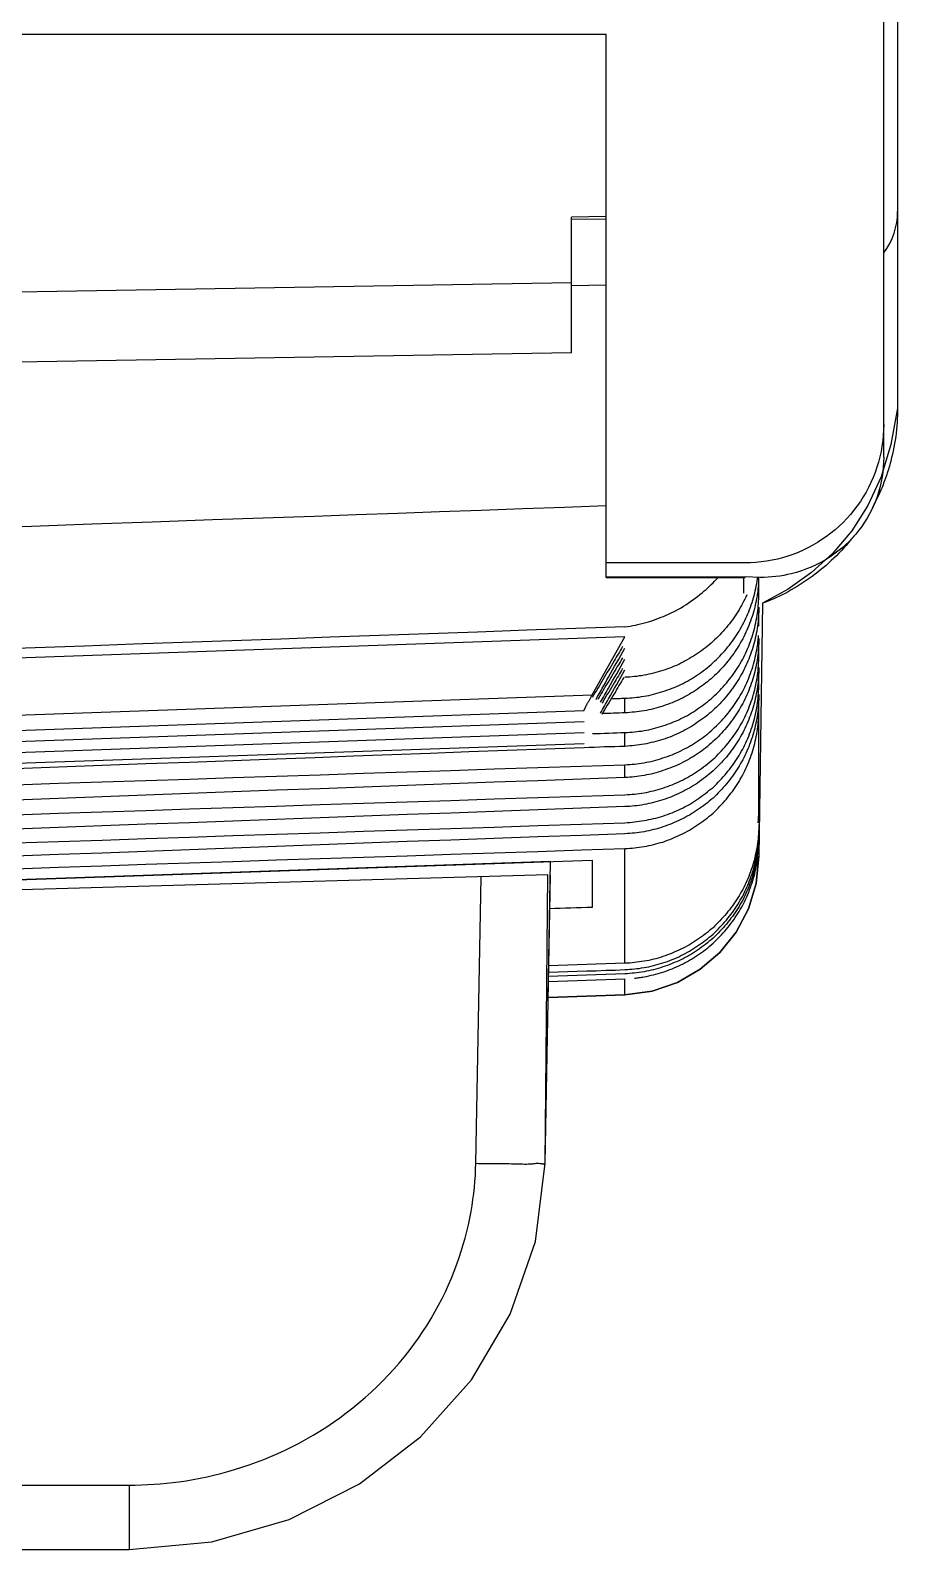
# Model space of a CAD drawing. Header units: metres. Extents: x 0 to 595, y 0 to 842.
# Drawn here: x 223.1 to 237.27, y 497.87 to 522.71 of the extents above; entities that cross this region are included whole.
import ezdxf

# ---------------------------------------------------------------- set-up
doc = ezdxf.new("R2010")
doc.units = ezdxf.units.M
doc.layers.add('SCHEMATICS', color=7, linetype='Continuous')

msp = doc.modelspace()

# ---------------------------------------------------------------- linework, layer by layer
at = {"layer": 'SCHEMATICS', "color": 7}
for p, q in [((237.046, 515.731), (237.046, 738.034)), ((237.273, 737.092), (237.273, 516.53)), ((237.273, 737.092), (237.273, 516.53)), ((232.512, 522.639), (213.689, 522.639)), ((232.512, 513.762), (232.512, 522.639)), ((232.512, 519.667), (231.944, 519.657)), ((231.944, 517.437), (231.944, 519.657)), ((232.512, 519.624), (231.944, 519.616)), ((231.944, 518.583), (217.544, 518.335)), ((231.944, 518.538), (232.512, 518.546)), ((231.944, 517.437), (217.544, 517.19)), ((234.779, 514), (232.512, 514)), ((232.512, 513.775), (234.779, 513.775)), ((232.512, 513.762), (234.779, 513.762)), ((234.754, 513.762), (234.754, 513.505)), ((235.026, 513.762), (234.779, 513.775)), ((235.005, 513.493), (235.005, 513.762)), ((235.066, 513.342), (235.005, 509.208)), ((235.005, 512.968), (235.005, 513.278)), ((232.815, 512.79), (213.54, 512.116)), ((232.282, 511.842), (232.815, 512.79)), ((235.005, 512.476), (235.005, 512.765)), ((235.005, 512.019), (235.005, 512.288)), ((214.054, 511.202), (232.282, 511.842)), ((232.817, 511.549), (232.817, 511.79)), ((235.005, 509.788), (235.005, 511.847)), ((214.184, 510.96), (232.148, 511.585)), ((232.148, 511.587), (232.148, 511.587)), ((214.184, 510.776), (232.148, 511.406)), ((214.184, 510.597), (232.148, 511.225)), ((214.184, 510.421), (232.148, 511.047)), ((232.817, 511.001), (232.817, 511.23)), ((232.817, 510.491), (232.817, 510.701)), ((232.817, 507.454), (232.817, 509.331)), ((235.005, 509.468), (235.005, 509.208)), ((213.543, 508.495), (232.283, 509.14)), ((231.599, 509.116), (213.931, 508.508)), ((231.56, 506.897), (231.599, 509.116)), ((232.283, 509.14), (232.283, 508.367)), ((231.556, 508.899), (213.973, 508.401)), ((230.379, 504.183), (230.465, 508.862)), ((231.511, 504.183), (231.556, 508.899)), ((231.511, 504.183), (231.6, 508.897)), ((232.817, 506.939), (232.817, 507.201)), ((232.817, 506.939), (231.56, 506.897)), ((231.56, 506.897), (232.817, 506.939)), ((220.812, 498.92), (224.712, 498.92)), ((224.712, 498.92), (224.712, 497.866)), ((220.812, 497.866), (224.712, 497.866)), ((220.812, 497.866), (224.712, 497.866))]:
    msp.add_line(p, q, dxfattribs=at)
for points in [[(237.046, 519.069), (237.098, 519.145), (237.144, 519.224), (237.183, 519.306), (237.215, 519.391), (237.24, 519.478), (237.258, 519.566), (237.269, 519.656), (237.273, 519.746)], [(237.273, 516.53), (237.165, 515.936), (237.002, 515.407), (236.787, 514.937), (236.524, 514.523), (236.216, 514.16), (235.868, 513.845), (235.484, 513.574), (235.066, 513.342)], [(237.273, 516.53), (237.272, 516.472), (237.271, 516.413), (237.268, 516.355), (237.265, 516.297), (237.26, 516.24), (237.255, 516.182), (237.249, 516.125), (237.242, 516.067)], [(237.046, 516.266), (237.044, 516.177), (237.039, 516.088), (237.03, 516), (237.017, 515.912), (237.002, 515.824), (236.982, 515.737), (236.96, 515.651), (236.934, 515.565)], [(237.242, 516.067), (237.233, 516.009), (237.223, 515.951), (237.213, 515.894), (237.202, 515.836), (237.189, 515.779), (237.176, 515.722), (237.162, 515.666), (237.147, 515.61)], [(236.934, 515.565), (236.905, 515.481), (236.872, 515.398), (236.837, 515.316), (236.799, 515.236), (236.757, 515.158), (236.712, 515.081), (236.664, 515.007), (236.612, 514.934)], [(237.046, 515.731), (237.044, 515.651), (237.039, 515.571), (237.031, 515.491), (237.019, 515.411), (237.004, 515.332), (236.987, 515.253), (236.966, 515.175), (236.943, 515.099)], [(237.147, 515.61), (237.139, 515.582), (237.13, 515.554), (237.122, 515.527), (237.113, 515.499), (237.104, 515.471), (237.095, 515.444), (237.085, 515.416), (237.075, 515.389)], [(237.075, 515.389), (237.065, 515.361), (237.055, 515.333), (237.045, 515.306), (237.035, 515.279), (237.025, 515.252), (237.014, 515.225), (237.002, 515.199), (236.99, 515.172)], [(236.943, 515.099), (236.916, 515.023), (236.886, 514.948), (236.852, 514.875), (236.816, 514.803), (236.776, 514.733), (236.734, 514.665), (236.688, 514.598), (236.64, 514.534)], [(236.99, 515.172), (236.975, 515.138), (236.96, 515.104), (236.944, 515.07), (236.928, 515.036), (236.912, 515.003), (236.895, 514.969), (236.878, 514.936), (236.86, 514.903)], [(232.512, 514.932), (231.83, 514.907), (231.149, 514.883), (230.468, 514.858), (229.787, 514.834), (229.106, 514.81), (228.426, 514.786), (227.745, 514.762), (227.065, 514.738)], [(236.612, 514.934), (236.558, 514.863), (236.502, 514.794), (236.442, 514.728), (236.381, 514.664), (236.316, 514.602), (236.25, 514.543), (236.181, 514.487), (236.109, 514.433)], [(227.065, 514.738), (226.078, 514.703), (225.091, 514.667), (224.104, 514.632), (223.117, 514.597), (222.129, 514.563), (221.142, 514.528), (220.155, 514.493), (219.168, 514.459)], [(236.64, 514.534), (236.589, 514.471), (236.536, 514.41), (236.479, 514.352), (236.421, 514.296), (236.36, 514.242), (236.297, 514.191), (236.233, 514.142), (236.166, 514.097)], [(236.109, 514.433), (236.037, 514.382), (235.963, 514.334), (235.886, 514.289), (235.808, 514.247), (235.728, 514.208), (235.646, 514.173), (235.563, 514.14), (235.479, 514.111)], [(236.507, 514.376), (236.47, 514.332), (236.432, 514.288), (236.394, 514.245), (236.354, 514.202), (236.314, 514.16), (236.273, 514.119), (236.231, 514.078), (236.189, 514.038)], [(236.561, 514.445), (236.555, 514.437), (236.548, 514.428), (236.542, 514.419), (236.535, 514.411), (236.528, 514.402), (236.521, 514.394), (236.514, 514.385), (236.507, 514.376)], [(235.479, 514.111), (235.394, 514.085), (235.308, 514.063), (235.221, 514.044), (235.133, 514.028), (235.044, 514.016), (234.956, 514.007), (234.867, 514.002), (234.779, 514)], [(236.166, 514.097), (236.092, 514.052), (236.017, 514.009), (235.94, 513.97), (235.862, 513.934), (235.782, 513.902), (235.701, 513.872), (235.619, 513.846), (235.536, 513.824)], [(236.189, 514.038), (236.146, 513.999), (236.103, 513.96), (236.059, 513.923), (236.015, 513.886), (235.969, 513.85), (235.923, 513.815), (235.876, 513.781), (235.828, 513.747)], [(234.114, 513.543), (234.143, 513.568), (234.172, 513.594), (234.2, 513.621), (234.228, 513.648), (234.256, 513.675), (234.283, 513.703), (234.31, 513.73), (234.336, 513.758)], [(234.984, 513.741), (234.984, 513.743), (234.984, 513.746), (234.984, 513.748), (234.985, 513.751), (234.985, 513.754), (234.985, 513.757), (234.986, 513.759), (234.986, 513.762)], [(235.536, 513.824), (235.474, 513.81), (235.411, 513.797), (235.347, 513.786), (235.284, 513.778), (235.219, 513.771), (235.155, 513.766), (235.091, 513.763), (235.026, 513.762)], [(233.811, 513.316), (233.851, 513.342), (233.89, 513.369), (233.929, 513.396), (233.967, 513.424), (234.004, 513.453), (234.041, 513.482), (234.078, 513.512), (234.114, 513.543)], [(234.916, 513.429), (234.927, 513.467), (234.937, 513.506), (234.946, 513.544), (234.955, 513.583), (234.963, 513.622), (234.971, 513.661), (234.978, 513.701), (234.984, 513.741)], [(234.984, 513.512), (234.978, 513.472), (234.971, 513.432), (234.963, 513.392), (234.955, 513.353), (234.946, 513.314), (234.937, 513.275), (234.927, 513.236), (234.916, 513.198)], [(235, 513.669), (234.999, 513.649), (234.997, 513.629), (234.995, 513.609), (234.994, 513.59), (234.991, 513.57), (234.989, 513.551), (234.987, 513.532), (234.984, 513.512)], [(235.828, 513.747), (235.78, 513.713), (235.732, 513.68), (235.683, 513.648), (235.634, 513.617), (235.584, 513.587), (235.534, 513.558), (235.484, 513.53), (235.433, 513.502)], [(233.49, 513.144), (233.531, 513.162), (233.572, 513.182), (233.612, 513.202), (233.653, 513.223), (233.693, 513.245), (233.733, 513.268), (233.772, 513.291), (233.811, 513.316)], [(234.808, 513.479), (234.792, 513.443), (234.775, 513.407), (234.757, 513.372), (234.739, 513.338), (234.721, 513.304), (234.702, 513.27), (234.682, 513.236), (234.662, 513.202)], [(234.808, 513.131), (234.824, 513.167), (234.839, 513.203), (234.854, 513.24), (234.868, 513.277), (234.881, 513.315), (234.894, 513.352), (234.905, 513.391), (234.916, 513.429)], [(234.984, 513.181), (234.989, 513.22), (234.993, 513.258), (234.996, 513.297), (234.999, 513.337), (235.002, 513.376), (235.004, 513.415), (235.005, 513.454), (235.005, 513.493)], [(235.005, 513.278), (235.005, 513.24), (235.004, 513.201), (235.002, 513.162), (234.999, 513.122), (234.996, 513.083), (234.993, 513.044), (234.989, 513.005), (234.984, 512.966)], [(235.433, 513.502), (235.388, 513.48), (235.342, 513.458), (235.296, 513.437), (235.251, 513.416), (235.205, 513.396), (235.159, 513.377), (235.112, 513.359), (235.066, 513.342)], [(232.817, 512.957), (232.86, 512.962), (232.902, 512.968), (232.945, 512.975), (232.987, 512.983), (233.03, 512.992), (233.072, 513.002), (233.114, 513.013), (233.156, 513.025)], [(233.156, 513.025), (233.199, 513.038), (233.241, 513.051), (233.283, 513.065), (233.325, 513.08), (233.367, 513.095), (233.408, 513.111), (233.449, 513.127), (233.49, 513.144)], [(234.662, 513.202), (234.641, 513.169), (234.619, 513.135), (234.596, 513.103), (234.573, 513.07), (234.55, 513.038), (234.525, 513.007), (234.501, 512.976), (234.476, 512.945)], [(234.662, 512.851), (234.682, 512.885), (234.702, 512.919), (234.721, 512.953), (234.74, 512.988), (234.758, 513.024), (234.776, 513.059), (234.792, 513.095), (234.808, 513.131)], [(234.916, 513.198), (234.905, 513.16), (234.894, 513.123), (234.881, 513.086), (234.868, 513.049), (234.854, 513.012), (234.839, 512.975), (234.824, 512.939), (234.808, 512.902)], [(234.916, 512.868), (234.927, 512.906), (234.937, 512.945), (234.946, 512.984), (234.955, 513.023), (234.963, 513.063), (234.971, 513.103), (234.978, 513.142), (234.984, 513.181)], [(232.817, 512.957), (232.014, 512.928), (231.211, 512.899), (230.407, 512.87), (229.604, 512.842), (228.801, 512.813), (227.997, 512.785), (227.194, 512.756), (226.39, 512.728)], [(234.476, 512.945), (234.45, 512.915), (234.423, 512.885), (234.396, 512.856), (234.368, 512.826), (234.34, 512.798), (234.312, 512.769), (234.283, 512.741), (234.254, 512.714)], [(234.476, 512.595), (234.501, 512.626), (234.525, 512.658), (234.55, 512.689), (234.573, 512.721), (234.596, 512.753), (234.619, 512.785), (234.641, 512.818), (234.662, 512.851)], [(234.808, 512.902), (234.793, 512.866), (234.776, 512.83), (234.759, 512.794), (234.741, 512.759), (234.722, 512.725), (234.702, 512.69), (234.682, 512.656), (234.662, 512.623)], [(234.808, 512.569), (234.824, 512.605), (234.839, 512.641), (234.854, 512.678), (234.868, 512.716), (234.881, 512.753), (234.894, 512.791), (234.905, 512.83), (234.916, 512.868)], [(234.984, 512.966), (234.978, 512.926), (234.971, 512.886), (234.963, 512.847), (234.955, 512.808), (234.946, 512.769), (234.937, 512.731), (234.927, 512.692), (234.916, 512.654)], [(234.984, 512.651), (234.987, 512.672), (234.989, 512.692), (234.991, 512.712), (234.994, 512.732), (234.995, 512.752), (234.997, 512.771), (234.999, 512.792), (235, 512.812)], [(235.005, 512.765), (235.005, 512.726), (235.004, 512.687), (235.002, 512.648), (234.999, 512.609), (234.996, 512.57), (234.993, 512.531), (234.989, 512.493), (234.984, 512.454)], [(226.39, 512.728), (225.587, 512.699), (224.785, 512.67), (223.982, 512.642), (223.179, 512.613), (222.375, 512.584), (221.572, 512.555), (220.768, 512.526), (219.964, 512.497)], [(232.549, 512.133), (232.582, 512.192), (232.615, 512.252), (232.648, 512.311), (232.682, 512.37), (232.715, 512.428), (232.748, 512.487), (232.782, 512.547), (232.815, 512.606)], [(232.777, 512.632), (232.76, 512.603), (232.743, 512.574), (232.726, 512.544), (232.709, 512.515), (232.692, 512.486), (232.674, 512.457), (232.657, 512.428), (232.64, 512.399)], [(234.004, 512.519), (233.971, 512.498), (233.938, 512.477), (233.905, 512.457), (233.87, 512.436), (233.836, 512.416), (233.801, 512.397), (233.766, 512.378), (233.73, 512.359)], [(234.254, 512.714), (234.224, 512.688), (234.194, 512.663), (234.164, 512.638), (234.133, 512.614), (234.101, 512.589), (234.069, 512.565), (234.037, 512.542), (234.004, 512.519)], [(234.254, 512.366), (234.283, 512.393), (234.312, 512.421), (234.34, 512.449), (234.368, 512.477), (234.396, 512.506), (234.423, 512.535), (234.45, 512.565), (234.476, 512.595)], [(234.662, 512.623), (234.641, 512.589), (234.619, 512.555), (234.596, 512.522), (234.573, 512.49), (234.55, 512.458), (234.525, 512.426), (234.501, 512.395), (234.476, 512.365)], [(234.662, 512.292), (234.682, 512.325), (234.702, 512.358), (234.722, 512.392), (234.741, 512.427), (234.759, 512.462), (234.776, 512.498), (234.793, 512.533), (234.808, 512.569)], [(234.916, 512.654), (234.905, 512.616), (234.894, 512.578), (234.881, 512.54), (234.868, 512.502), (234.854, 512.465), (234.839, 512.428), (234.824, 512.392), (234.808, 512.356)], [(234.916, 512.343), (234.927, 512.381), (234.937, 512.419), (234.946, 512.457), (234.955, 512.496), (234.963, 512.535), (234.971, 512.573), (234.978, 512.612), (234.984, 512.651)], [(232.64, 512.399), (232.618, 512.362), (232.595, 512.324), (232.573, 512.287), (232.551, 512.25), (232.528, 512.212), (232.506, 512.175), (232.484, 512.138), (232.462, 512.101)], [(232.549, 511.952), (232.582, 512.011), (232.615, 512.07), (232.648, 512.129), (232.682, 512.189), (232.715, 512.249), (232.748, 512.308), (232.782, 512.368), (232.815, 512.428)], [(232.777, 512.447), (232.76, 512.419), (232.744, 512.391), (232.726, 512.363), (232.709, 512.334), (232.692, 512.305), (232.675, 512.276), (232.657, 512.247), (232.64, 512.218)], [(232.779, 512.272), (232.762, 512.243), (232.744, 512.214), (232.727, 512.185), (232.71, 512.155), (232.692, 512.126), (232.675, 512.097), (232.657, 512.067), (232.64, 512.038)], [(233.73, 512.359), (233.695, 512.342), (233.659, 512.326), (233.623, 512.311), (233.587, 512.295), (233.55, 512.281), (233.513, 512.267), (233.475, 512.254), (233.437, 512.242)], [(234.004, 512.17), (234.037, 512.193), (234.069, 512.216), (234.101, 512.24), (234.133, 512.264), (234.164, 512.289), (234.194, 512.314), (234.224, 512.34), (234.254, 512.366)], [(234.476, 512.365), (234.45, 512.334), (234.423, 512.304), (234.396, 512.274), (234.368, 512.245), (234.34, 512.217), (234.312, 512.188), (234.283, 512.161), (234.254, 512.133)], [(234.476, 512.037), (234.501, 512.067), (234.525, 512.098), (234.55, 512.129), (234.573, 512.16), (234.596, 512.193), (234.619, 512.225), (234.641, 512.258), (234.662, 512.292)], [(234.808, 512.356), (234.793, 512.321), (234.776, 512.285), (234.759, 512.25), (234.741, 512.214), (234.722, 512.18), (234.702, 512.145), (234.682, 512.111), (234.662, 512.078)], [(234.808, 512.042), (234.824, 512.079), (234.839, 512.117), (234.854, 512.154), (234.868, 512.191), (234.881, 512.228), (234.894, 512.266), (234.905, 512.304), (234.916, 512.343)], [(234.984, 512.454), (234.978, 512.415), (234.971, 512.376), (234.963, 512.336), (234.955, 512.297), (234.946, 512.258), (234.937, 512.219), (234.927, 512.18), (234.916, 512.142)], [(234.984, 512.161), (234.989, 512.2), (234.993, 512.239), (234.996, 512.279), (234.999, 512.318), (235.002, 512.358), (235.004, 512.397), (235.005, 512.437), (235.005, 512.476)], [(235.005, 512.288), (235.005, 512.249), (235.004, 512.209), (235.002, 512.17), (234.999, 512.131), (234.996, 512.092), (234.993, 512.053), (234.989, 512.014), (234.984, 511.976)], [(232.462, 512.101), (232.44, 512.063), (232.417, 512.026), (232.395, 511.988), (232.372, 511.951), (232.35, 511.913), (232.327, 511.876), (232.305, 511.839), (232.283, 511.802)], [(232.344, 511.769), (232.369, 511.814), (232.395, 511.859), (232.42, 511.905), (232.446, 511.95), (232.471, 511.996), (232.497, 512.042), (232.523, 512.087), (232.549, 512.133)], [(232.64, 512.218), (232.618, 512.181), (232.595, 512.143), (232.573, 512.106), (232.551, 512.069), (232.528, 512.031), (232.506, 511.994), (232.484, 511.956), (232.462, 511.918)], [(232.64, 512.038), (232.618, 512.001), (232.595, 511.963), (232.573, 511.926), (232.551, 511.889), (232.528, 511.852), (232.506, 511.814), (232.484, 511.777), (232.462, 511.739)], [(232.549, 511.776), (232.582, 511.835), (232.615, 511.894), (232.648, 511.954), (232.682, 512.013), (232.715, 512.073), (232.748, 512.133), (232.782, 512.193), (232.815, 512.252)], [(232.797, 512.126), (232.778, 512.094), (232.758, 512.062), (232.739, 512.029), (232.719, 511.996), (232.7, 511.963), (232.68, 511.929), (232.66, 511.895), (232.64, 511.861)], [(233.129, 512.163), (233.09, 512.157), (233.051, 512.152), (233.012, 512.146), (232.973, 512.142), (232.934, 512.138), (232.895, 512.135), (232.856, 512.133), (232.817, 512.132)], [(233.437, 512.242), (233.399, 512.23), (233.361, 512.218), (233.323, 512.208), (233.284, 512.198), (233.246, 512.188), (233.207, 512.179), (233.168, 512.171), (233.129, 512.163)], [(233.732, 512.012), (233.768, 512.031), (233.803, 512.05), (233.838, 512.068), (233.872, 512.088), (233.905, 512.107), (233.939, 512.128), (233.972, 512.149), (234.004, 512.17)], [(234.254, 512.133), (234.224, 512.107), (234.194, 512.082), (234.164, 512.057), (234.133, 512.032), (234.101, 512.008), (234.069, 511.984), (234.037, 511.961), (234.004, 511.938)], [(234.254, 511.805), (234.283, 511.832), (234.312, 511.86), (234.34, 511.888), (234.368, 511.916), (234.396, 511.945), (234.423, 511.975), (234.45, 512.006), (234.476, 512.037)], [(234.662, 512.078), (234.641, 512.044), (234.619, 512.011), (234.596, 511.978), (234.573, 511.945), (234.55, 511.913), (234.525, 511.882), (234.501, 511.851), (234.476, 511.82)], [(234.662, 511.766), (234.682, 511.799), (234.702, 511.833), (234.722, 511.867), (234.741, 511.901), (234.759, 511.936), (234.776, 511.971), (234.793, 512.006), (234.808, 512.042)], [(234.916, 512.142), (234.905, 512.104), (234.894, 512.067), (234.881, 512.029), (234.868, 511.991), (234.854, 511.954), (234.839, 511.916), (234.824, 511.879), (234.808, 511.842)], [(234.916, 511.852), (234.927, 511.89), (234.937, 511.928), (234.946, 511.966), (234.955, 512.004), (234.963, 512.043), (234.971, 512.082), (234.978, 512.122), (234.984, 512.161)], [(234.984, 511.707), (234.989, 511.745), (234.993, 511.784), (234.996, 511.823), (234.999, 511.862), (235.002, 511.901), (235.004, 511.94), (235.005, 511.98), (235.005, 512.019)], [(232.236, 511.756), (232.242, 511.767), (232.248, 511.778), (232.253, 511.788), (232.259, 511.799), (232.265, 511.809), (232.27, 511.82), (232.276, 511.831), (232.282, 511.842)], [(232.462, 511.918), (232.45, 511.9), (232.439, 511.881), (232.427, 511.863), (232.417, 511.844), (232.406, 511.826), (232.395, 511.807), (232.385, 511.788), (232.374, 511.769)], [(232.418, 511.544), (232.434, 511.573), (232.451, 511.602), (232.467, 511.631), (232.484, 511.661), (232.5, 511.69), (232.516, 511.719), (232.533, 511.748), (232.549, 511.776)], [(232.419, 511.723), (232.435, 511.751), (232.452, 511.78), (232.468, 511.808), (232.484, 511.837), (232.5, 511.865), (232.516, 511.894), (232.533, 511.923), (232.549, 511.952)], [(232.64, 511.861), (232.618, 511.825), (232.595, 511.788), (232.573, 511.751), (232.551, 511.713), (232.528, 511.676), (232.506, 511.639), (232.484, 511.601), (232.462, 511.563)], [(232.591, 511.779), (232.619, 511.781), (232.647, 511.782), (232.676, 511.783), (232.704, 511.785), (232.732, 511.786), (232.761, 511.787), (232.789, 511.788), (232.817, 511.79)], [(232.817, 511.79), (232.856, 511.791), (232.895, 511.792), (232.934, 511.795), (232.973, 511.798), (233.012, 511.803), (233.051, 511.808), (233.09, 511.814), (233.129, 511.82)], [(233.129, 511.82), (233.168, 511.827), (233.207, 511.835), (233.246, 511.843), (233.285, 511.853), (233.323, 511.863), (233.361, 511.874), (233.399, 511.885), (233.437, 511.897)], [(233.437, 511.897), (233.475, 511.91), (233.513, 511.923), (233.55, 511.936), (233.587, 511.95), (233.623, 511.964), (233.66, 511.979), (233.696, 511.995), (233.732, 512.012)], [(233.73, 511.779), (233.695, 511.762), (233.659, 511.745), (233.623, 511.729), (233.587, 511.714), (233.55, 511.7), (233.513, 511.686), (233.475, 511.673), (233.437, 511.661)], [(234.004, 511.938), (233.971, 511.917), (233.938, 511.895), (233.905, 511.875), (233.87, 511.855), (233.836, 511.835), (233.801, 511.816), (233.766, 511.797), (233.73, 511.779)], [(234.004, 511.612), (234.037, 511.635), (234.069, 511.658), (234.101, 511.681), (234.133, 511.705), (234.164, 511.729), (234.194, 511.754), (234.224, 511.779), (234.254, 511.805)], [(234.476, 511.82), (234.45, 511.789), (234.423, 511.758), (234.396, 511.728), (234.368, 511.699), (234.34, 511.67), (234.312, 511.642), (234.283, 511.614), (234.254, 511.587)], [(234.808, 511.842), (234.793, 511.806), (234.776, 511.771), (234.759, 511.736), (234.741, 511.701), (234.722, 511.667), (234.702, 511.633), (234.682, 511.599), (234.662, 511.565)], [(234.808, 511.552), (234.824, 511.589), (234.839, 511.626), (234.854, 511.663), (234.868, 511.7), (234.881, 511.737), (234.894, 511.775), (234.905, 511.813), (234.916, 511.852)], [(234.984, 511.976), (234.978, 511.937), (234.971, 511.897), (234.963, 511.858), (234.955, 511.819), (234.946, 511.78), (234.937, 511.741), (234.927, 511.702), (234.916, 511.664)], [(235.005, 511.847), (235.005, 511.808), (235.004, 511.768), (235.002, 511.728), (234.999, 511.689), (234.996, 511.649), (234.993, 511.61), (234.989, 511.571), (234.984, 511.532)], [(232.148, 511.587), (232.147, 511.587), (232.147, 511.588), (232.148, 511.589), (232.148, 511.591), (232.149, 511.594), (232.15, 511.596), (232.152, 511.599), (232.153, 511.601)], [(232.153, 511.601), (232.156, 511.606), (232.158, 511.611), (232.16, 511.615), (232.162, 511.619), (232.164, 511.623), (232.166, 511.627), (232.168, 511.631), (232.17, 511.635)], [(232.17, 511.635), (232.172, 511.641), (232.175, 511.648), (232.178, 511.655), (232.182, 511.662), (232.185, 511.669), (232.189, 511.676), (232.192, 511.682), (232.195, 511.688)], [(232.195, 511.688), (232.201, 511.697), (232.206, 511.706), (232.211, 511.715), (232.216, 511.724), (232.221, 511.732), (232.226, 511.74), (232.231, 511.748), (232.236, 511.756)], [(232.462, 511.563), (232.459, 511.559), (232.456, 511.555), (232.453, 511.55), (232.45, 511.546), (232.447, 511.541), (232.444, 511.536), (232.442, 511.53), (232.44, 511.525)], [(232.462, 511.739), (232.46, 511.735), (232.457, 511.731), (232.455, 511.726), (232.453, 511.722), (232.45, 511.718), (232.448, 511.714), (232.445, 511.71), (232.443, 511.707)], [(232.817, 511.549), (232.771, 511.548), (232.724, 511.546), (232.678, 511.545), (232.631, 511.543), (232.585, 511.541), (232.538, 511.54), (232.492, 511.538), (232.445, 511.537)], [(233.129, 511.581), (233.09, 511.575), (233.051, 511.57), (233.012, 511.566), (232.973, 511.562), (232.934, 511.558), (232.895, 511.555), (232.856, 511.552), (232.817, 511.549)], [(233.437, 511.661), (233.399, 511.649), (233.361, 511.637), (233.323, 511.627), (233.284, 511.616), (233.246, 511.606), (233.207, 511.597), (233.168, 511.589), (233.129, 511.581)], [(233.732, 511.454), (233.768, 511.471), (233.803, 511.489), (233.838, 511.508), (233.872, 511.528), (233.905, 511.548), (233.939, 511.568), (233.972, 511.59), (234.004, 511.612)], [(234.254, 511.587), (234.224, 511.561), (234.194, 511.536), (234.164, 511.511), (234.133, 511.486), (234.101, 511.462), (234.069, 511.439), (234.037, 511.416), (234.004, 511.394)], [(234.476, 511.511), (234.501, 511.541), (234.525, 511.571), (234.55, 511.603), (234.573, 511.635), (234.596, 511.667), (234.619, 511.7), (234.641, 511.733), (234.662, 511.766)], [(234.662, 511.565), (234.641, 511.531), (234.619, 511.498), (234.596, 511.466), (234.573, 511.433), (234.55, 511.402), (234.525, 511.37), (234.501, 511.339), (234.476, 511.308)], [(234.662, 511.273), (234.682, 511.307), (234.702, 511.342), (234.722, 511.376), (234.741, 511.411), (234.759, 511.446), (234.776, 511.481), (234.793, 511.516), (234.808, 511.552)], [(234.916, 511.664), (234.905, 511.626), (234.894, 511.588), (234.881, 511.551), (234.868, 511.513), (234.854, 511.476), (234.839, 511.439), (234.824, 511.402), (234.808, 511.365)], [(234.916, 511.395), (234.927, 511.434), (234.937, 511.472), (234.946, 511.511), (234.955, 511.55), (234.963, 511.589), (234.971, 511.628), (234.978, 511.667), (234.984, 511.707)], [(234.984, 511.532), (234.978, 511.493), (234.971, 511.454), (234.963, 511.415), (234.955, 511.376), (234.946, 511.337), (234.937, 511.298), (234.927, 511.26), (234.916, 511.222)], [(234.984, 511.282), (234.989, 511.321), (234.993, 511.36), (234.996, 511.399), (234.999, 511.439), (235.002, 511.478), (235.004, 511.517), (235.005, 511.556), (235.005, 511.595)], [(233.129, 511.259), (233.168, 511.266), (233.207, 511.274), (233.246, 511.283), (233.285, 511.292), (233.323, 511.302), (233.361, 511.313), (233.399, 511.324), (233.437, 511.335)], [(233.437, 511.335), (233.475, 511.348), (233.513, 511.362), (233.55, 511.376), (233.587, 511.39), (233.623, 511.405), (233.66, 511.421), (233.696, 511.437), (233.732, 511.454)], [(234.004, 511.394), (233.971, 511.371), (233.938, 511.349), (233.905, 511.328), (233.87, 511.308), (233.836, 511.288), (233.801, 511.27), (233.766, 511.251), (233.73, 511.234)], [(234.004, 511.085), (234.037, 511.107), (234.069, 511.131), (234.101, 511.154), (234.133, 511.178), (234.164, 511.203), (234.194, 511.228), (234.224, 511.254), (234.254, 511.28)], [(234.254, 511.28), (234.283, 511.307), (234.312, 511.335), (234.34, 511.363), (234.368, 511.391), (234.396, 511.421), (234.423, 511.45), (234.45, 511.48), (234.476, 511.511)], [(234.476, 511.308), (234.45, 511.277), (234.423, 511.247), (234.396, 511.217), (234.368, 511.188), (234.34, 511.159), (234.312, 511.131), (234.283, 511.104), (234.254, 511.078)], [(234.476, 511.019), (234.501, 511.049), (234.525, 511.08), (234.55, 511.112), (234.573, 511.144), (234.596, 511.176), (234.619, 511.208), (234.641, 511.241), (234.662, 511.273)], [(234.808, 511.365), (234.793, 511.329), (234.776, 511.293), (234.759, 511.258), (234.741, 511.223), (234.722, 511.189), (234.702, 511.154), (234.682, 511.121), (234.662, 511.087)], [(234.808, 511.097), (234.824, 511.132), (234.839, 511.169), (234.854, 511.206), (234.868, 511.243), (234.881, 511.281), (234.894, 511.319), (234.905, 511.357), (234.916, 511.395)], [(234.916, 510.973), (234.927, 511.011), (234.937, 511.049), (234.946, 511.088), (234.955, 511.126), (234.963, 511.164), (234.971, 511.203), (234.978, 511.242), (234.984, 511.282)], [(232.285, 511.21), (232.351, 511.212), (232.418, 511.214), (232.484, 511.216), (232.551, 511.218), (232.617, 511.221), (232.684, 511.224), (232.75, 511.227), (232.817, 511.23)], [(232.817, 511.23), (232.856, 511.23), (232.895, 511.232), (232.934, 511.234), (232.973, 511.238), (233.012, 511.242), (233.051, 511.247), (233.09, 511.252), (233.129, 511.259)], [(233.129, 511.037), (233.09, 511.031), (233.051, 511.025), (233.012, 511.019), (232.973, 511.014), (232.934, 511.01), (232.895, 511.007), (232.856, 511.004), (232.817, 511.001)], [(233.437, 511.113), (233.399, 511.102), (233.361, 511.091), (233.323, 511.081), (233.284, 511.072), (233.246, 511.063), (233.207, 511.054), (233.168, 511.045), (233.129, 511.037)], [(233.73, 511.234), (233.695, 511.217), (233.659, 511.2), (233.623, 511.184), (233.587, 511.169), (233.55, 511.154), (233.513, 511.14), (233.475, 511.126), (233.437, 511.113)], [(233.732, 510.93), (233.768, 510.947), (233.803, 510.965), (233.838, 510.984), (233.872, 511.003), (233.905, 511.023), (233.939, 511.043), (233.972, 511.064), (234.004, 511.085)], [(234.254, 511.078), (234.224, 511.051), (234.194, 511.024), (234.164, 510.998), (234.133, 510.973), (234.101, 510.949), (234.069, 510.925), (234.037, 510.902), (234.004, 510.88)], [(234.662, 511.087), (234.641, 511.053), (234.619, 511.019), (234.596, 510.987), (234.573, 510.954), (234.55, 510.922), (234.525, 510.89), (234.501, 510.859), (234.476, 510.827)], [(234.662, 510.819), (234.682, 510.852), (234.702, 510.886), (234.722, 510.92), (234.741, 510.955), (234.759, 510.99), (234.776, 511.025), (234.793, 511.061), (234.808, 511.097)], [(234.916, 511.222), (234.905, 511.184), (234.894, 511.146), (234.881, 511.108), (234.868, 511.07), (234.854, 511.033), (234.839, 510.996), (234.824, 510.959), (234.808, 510.923)], [(227.123, 510.792), (226.41, 510.766), (225.698, 510.739), (224.985, 510.713), (224.273, 510.686), (223.561, 510.66), (222.849, 510.633), (222.137, 510.606), (221.425, 510.579)], [(232.149, 510.978), (231.52, 510.955), (230.892, 510.932), (230.263, 510.909), (229.635, 510.885), (229.007, 510.862), (228.379, 510.839), (227.751, 510.815), (227.123, 510.792)], [(232.817, 511.001), (232.734, 510.999), (232.65, 510.996), (232.567, 510.994), (232.484, 510.991), (232.4, 510.988), (232.317, 510.985), (232.233, 510.981), (232.149, 510.978)], [(233.129, 510.733), (233.168, 510.74), (233.207, 510.748), (233.246, 510.756), (233.285, 510.766), (233.323, 510.776), (233.361, 510.787), (233.399, 510.798), (233.437, 510.811)], [(233.437, 510.811), (233.475, 510.823), (233.513, 510.835), (233.55, 510.849), (233.587, 510.863), (233.623, 510.879), (233.66, 510.895), (233.696, 510.912), (233.732, 510.93)], [(234.004, 510.88), (233.971, 510.858), (233.938, 510.837), (233.905, 510.817), (233.871, 510.797), (233.836, 510.777), (233.802, 510.758), (233.767, 510.74), (233.732, 510.722)], [(234.004, 510.596), (234.037, 510.618), (234.069, 510.641), (234.101, 510.664), (234.133, 510.688), (234.164, 510.713), (234.195, 510.738), (234.226, 510.763), (234.256, 510.789)], [(234.256, 510.789), (234.284, 510.816), (234.313, 510.843), (234.341, 510.871), (234.369, 510.9), (234.396, 510.929), (234.423, 510.958), (234.45, 510.988), (234.476, 511.019)], [(234.476, 510.827), (234.45, 510.798), (234.423, 510.768), (234.396, 510.739), (234.369, 510.71), (234.341, 510.682), (234.313, 510.654), (234.284, 510.626), (234.256, 510.599)], [(234.476, 510.561), (234.501, 510.593), (234.525, 510.624), (234.55, 510.656), (234.573, 510.687), (234.596, 510.72), (234.619, 510.752), (234.641, 510.785), (234.662, 510.819)], [(234.808, 510.923), (234.793, 510.886), (234.776, 510.85), (234.759, 510.815), (234.741, 510.78), (234.722, 510.746), (234.702, 510.712), (234.682, 510.678), (234.662, 510.645)], [(234.808, 510.673), (234.824, 510.71), (234.839, 510.746), (234.854, 510.783), (234.868, 510.82), (234.881, 510.858), (234.894, 510.896), (234.905, 510.934), (234.916, 510.973)], [(227.123, 510.515), (227.834, 510.538), (228.546, 510.561), (229.257, 510.584), (229.969, 510.608), (230.681, 510.631), (231.393, 510.655), (232.105, 510.678), (232.817, 510.701)], [(232.817, 510.701), (232.856, 510.704), (232.895, 510.706), (232.934, 510.709), (232.973, 510.712), (233.012, 510.716), (233.051, 510.721), (233.09, 510.726), (233.129, 510.733)], [(233.129, 510.527), (233.09, 510.52), (233.051, 510.514), (233.012, 510.508), (232.973, 510.503), (232.934, 510.499), (232.895, 510.496), (232.856, 510.493), (232.817, 510.491)], [(233.437, 510.604), (233.399, 510.591), (233.361, 510.579), (233.323, 510.568), (233.284, 510.558), (233.246, 510.549), (233.207, 510.541), (233.168, 510.533), (233.129, 510.527)], [(233.732, 510.722), (233.696, 510.706), (233.66, 510.69), (233.623, 510.674), (233.587, 510.659), (233.55, 510.645), (233.513, 510.631), (233.475, 510.617), (233.437, 510.604)], [(233.732, 510.437), (233.768, 510.455), (233.803, 510.473), (233.838, 510.492), (233.872, 510.512), (233.905, 510.532), (233.939, 510.553), (233.972, 510.574), (234.004, 510.596)], [(234.256, 510.599), (234.226, 510.573), (234.195, 510.547), (234.164, 510.522), (234.133, 510.497), (234.101, 510.473), (234.069, 510.449), (234.037, 510.425), (234.004, 510.401)], [(234.256, 510.331), (234.284, 510.358), (234.313, 510.385), (234.341, 510.413), (234.369, 510.442), (234.396, 510.471), (234.423, 510.501), (234.45, 510.531), (234.476, 510.561)], [(234.662, 510.645), (234.641, 510.611), (234.619, 510.578), (234.596, 510.545), (234.573, 510.512), (234.55, 510.48), (234.525, 510.449), (234.501, 510.418), (234.476, 510.387)], [(234.662, 510.395), (234.682, 510.429), (234.702, 510.464), (234.722, 510.498), (234.741, 510.533), (234.759, 510.568), (234.776, 510.603), (234.793, 510.638), (234.808, 510.673)], [(221.425, 510.327), (222.137, 510.35), (222.849, 510.374), (223.561, 510.397), (224.273, 510.42), (224.985, 510.444), (225.698, 510.467), (226.41, 510.491), (227.123, 510.515)], [(227.123, 510.282), (226.41, 510.255), (225.698, 510.229), (224.985, 510.202), (224.273, 510.176), (223.561, 510.149), (222.849, 510.123), (222.137, 510.096), (221.425, 510.07)], [(232.817, 510.491), (232.105, 510.465), (231.393, 510.439), (230.681, 510.413), (229.969, 510.387), (229.257, 510.36), (228.546, 510.334), (227.834, 510.308), (227.123, 510.282)], [(233.129, 510.241), (233.168, 510.249), (233.207, 510.257), (233.246, 510.266), (233.285, 510.276), (233.323, 510.286), (233.361, 510.297), (233.399, 510.308), (233.437, 510.32)], [(233.437, 510.32), (233.475, 510.332), (233.513, 510.345), (233.55, 510.359), (233.587, 510.373), (233.623, 510.388), (233.66, 510.404), (233.696, 510.42), (233.732, 510.437)], [(234.004, 510.401), (233.971, 510.38), (233.938, 510.359), (233.905, 510.339), (233.871, 510.319), (233.836, 510.3), (233.802, 510.282), (233.767, 510.264), (233.732, 510.248)], [(234.004, 510.137), (234.037, 510.16), (234.069, 510.184), (234.101, 510.208), (234.133, 510.232), (234.164, 510.257), (234.195, 510.282), (234.226, 510.306), (234.256, 510.331)], [(234.476, 510.387), (234.45, 510.356), (234.423, 510.326), (234.396, 510.296), (234.369, 510.267), (234.341, 510.239), (234.313, 510.211), (234.284, 510.183), (234.256, 510.156)], [(234.476, 510.14), (234.501, 510.17), (234.525, 510.201), (234.55, 510.233), (234.573, 510.265), (234.596, 510.297), (234.619, 510.33), (234.641, 510.362), (234.662, 510.395)], [(227.123, 510.024), (227.834, 510.048), (228.546, 510.071), (229.257, 510.095), (229.969, 510.118), (230.681, 510.142), (231.393, 510.165), (232.105, 510.188), (232.817, 510.211)], [(232.817, 510.211), (232.856, 510.212), (232.895, 510.214), (232.934, 510.217), (232.973, 510.221), (233.012, 510.225), (233.051, 510.23), (233.09, 510.235), (233.129, 510.241)], [(233.129, 510.048), (233.09, 510.041), (233.051, 510.035), (233.012, 510.03), (232.973, 510.026), (232.934, 510.022), (232.895, 510.02), (232.856, 510.017), (232.817, 510.016)], [(233.437, 510.127), (233.399, 510.115), (233.361, 510.103), (233.323, 510.093), (233.284, 510.082), (233.246, 510.073), (233.207, 510.064), (233.168, 510.055), (233.129, 510.048)], [(233.732, 510.248), (233.696, 510.23), (233.66, 510.212), (233.623, 510.196), (233.587, 510.18), (233.55, 510.166), (233.513, 510.152), (233.475, 510.139), (233.437, 510.127)], [(233.732, 509.981), (233.768, 509.998), (233.803, 510.015), (233.838, 510.034), (233.872, 510.053), (233.905, 510.074), (233.939, 510.094), (233.972, 510.115), (234.004, 510.137)], [(234.256, 510.156), (234.226, 510.13), (234.195, 510.105), (234.164, 510.08), (234.133, 510.056), (234.101, 510.031), (234.069, 510.008), (234.037, 509.984), (234.004, 509.961)], [(234.256, 509.91), (234.284, 509.937), (234.313, 509.964), (234.341, 509.992), (234.369, 510.021), (234.396, 510.05), (234.423, 510.08), (234.45, 510.11), (234.476, 510.14)], [(221.425, 509.835), (222.137, 509.859), (222.849, 509.883), (223.561, 509.907), (224.273, 509.93), (224.985, 509.954), (225.698, 509.977), (226.41, 510.001), (227.123, 510.024)], [(227.123, 509.806), (226.41, 509.78), (225.698, 509.753), (224.985, 509.727), (224.273, 509.7), (223.561, 509.674), (222.849, 509.647), (222.137, 509.621), (221.425, 509.596)], [(232.817, 510.016), (232.105, 509.989), (231.393, 509.963), (230.681, 509.937), (229.969, 509.911), (229.257, 509.885), (228.546, 509.859), (227.834, 509.833), (227.123, 509.806)], [(232.817, 509.753), (232.856, 509.755), (232.895, 509.758), (232.934, 509.762), (232.973, 509.766), (233.012, 509.77), (233.051, 509.776), (233.09, 509.782), (233.129, 509.788)], [(233.129, 509.788), (233.168, 509.795), (233.207, 509.803), (233.246, 509.811), (233.285, 509.819), (233.323, 509.829), (233.361, 509.839), (233.399, 509.85), (233.437, 509.862)], [(233.437, 509.862), (233.475, 509.874), (233.513, 509.887), (233.55, 509.901), (233.587, 509.915), (233.623, 509.93), (233.66, 509.946), (233.696, 509.963), (233.732, 509.981)], [(233.732, 509.803), (233.696, 509.786), (233.66, 509.77), (233.623, 509.754), (233.587, 509.738), (233.55, 509.724), (233.513, 509.71), (233.475, 509.696), (233.437, 509.683)], [(234.004, 509.961), (233.971, 509.94), (233.938, 509.918), (233.905, 509.898), (233.871, 509.878), (233.836, 509.858), (233.802, 509.839), (233.767, 509.821), (233.732, 509.803)], [(234.004, 509.717), (234.037, 509.738), (234.069, 509.761), (234.101, 509.784), (234.133, 509.808), (234.164, 509.833), (234.195, 509.858), (234.226, 509.884), (234.256, 509.91)], [(234.995, 509.751), (234.996, 509.766), (234.997, 509.781), (234.998, 509.796), (234.999, 509.811), (235, 509.826), (235.001, 509.84), (235.002, 509.855), (235.003, 509.869)], [(235.003, 509.869), (235.003, 509.884), (235.004, 509.899), (235.004, 509.914), (235.004, 509.929), (235.005, 509.944), (235.005, 509.959), (235.005, 509.974), (235.005, 509.989)], [(221.425, 509.375), (222.137, 509.398), (222.849, 509.422), (223.561, 509.445), (224.273, 509.469), (224.985, 509.492), (225.698, 509.516), (226.41, 509.541), (227.123, 509.565)], [(227.123, 509.565), (227.834, 509.589), (228.546, 509.612), (229.257, 509.636), (229.969, 509.659), (230.681, 509.682), (231.393, 509.706), (232.105, 509.729), (232.817, 509.753)], [(232.817, 509.572), (232.105, 509.546), (231.393, 509.521), (230.681, 509.495), (229.969, 509.469), (229.257, 509.443), (228.546, 509.416), (227.834, 509.39), (227.123, 509.362)], [(233.129, 509.605), (233.09, 509.599), (233.051, 509.593), (233.012, 509.588), (232.973, 509.584), (232.934, 509.58), (232.895, 509.577), (232.856, 509.574), (232.817, 509.572)], [(233.437, 509.683), (233.399, 509.671), (233.361, 509.66), (233.323, 509.649), (233.285, 509.639), (233.246, 509.629), (233.207, 509.621), (233.168, 509.612), (233.129, 509.605)], [(233.437, 509.437), (233.475, 509.451), (233.513, 509.465), (233.55, 509.48), (233.587, 509.495), (233.623, 509.51), (233.66, 509.526), (233.696, 509.542), (233.732, 509.558)], [(233.732, 509.558), (233.768, 509.576), (233.803, 509.595), (233.838, 509.614), (233.872, 509.633), (233.905, 509.654), (233.939, 509.674), (233.972, 509.696), (234.004, 509.717)], [(235.005, 509.725), (235.005, 509.686), (235.004, 509.646), (235.002, 509.607), (234.999, 509.568), (234.996, 509.529), (234.993, 509.49), (234.989, 509.451), (234.984, 509.412)], [(234.984, 509.304), (234.989, 509.344), (234.993, 509.383), (234.996, 509.422), (234.999, 509.462), (235.002, 509.501), (235.004, 509.54), (235.005, 509.579), (235.005, 509.617)], [(235.005, 509.553), (235.005, 509.514), (235.004, 509.474), (235.002, 509.435), (234.999, 509.396), (234.996, 509.357), (234.993, 509.318), (234.989, 509.279), (234.984, 509.241)], [(227.123, 509.362), (226.41, 509.336), (225.698, 509.31), (224.985, 509.283), (224.273, 509.257), (223.561, 509.231), (222.849, 509.204), (222.137, 509.178), (221.425, 509.151)], [(227.123, 509.143), (227.834, 509.166), (228.546, 509.189), (229.257, 509.213), (229.969, 509.237), (230.681, 509.261), (231.393, 509.284), (232.105, 509.308), (232.817, 509.331)], [(232.817, 509.331), (232.856, 509.332), (232.895, 509.334), (232.934, 509.337), (232.973, 509.341), (233.012, 509.345), (233.051, 509.351), (233.09, 509.356), (233.129, 509.362)], [(233.129, 509.362), (233.168, 509.37), (233.207, 509.378), (233.246, 509.387), (233.285, 509.396), (233.323, 509.406), (233.361, 509.416), (233.399, 509.427), (233.437, 509.437)], [(234.984, 509.412), (234.978, 509.372), (234.971, 509.332), (234.963, 509.292), (234.955, 509.253), (234.946, 509.214), (234.937, 509.176), (234.927, 509.137), (234.916, 509.1)], [(234.916, 508.993), (234.927, 509.031), (234.937, 509.07), (234.946, 509.108), (234.955, 509.147), (234.963, 509.186), (234.971, 509.226), (234.978, 509.265), (234.984, 509.304)], [(221.425, 508.952), (222.137, 508.976), (222.849, 509), (223.561, 509.024), (224.273, 509.048), (224.985, 509.072), (225.698, 509.096), (226.41, 509.12), (227.123, 509.143)], [(235.005, 509.208), (234.961, 508.761), (234.835, 508.344), (234.635, 507.965), (234.369, 507.632), (234.046, 507.355), (233.674, 507.141), (233.262, 506.999), (232.817, 506.939)], [(232.817, 506.939), (233.262, 506.999), (233.674, 507.141), (234.046, 507.355), (234.369, 507.632), (234.635, 507.965), (234.835, 508.344), (234.961, 508.761), (235.005, 509.208)], [(234.916, 509.1), (234.905, 509.062), (234.894, 509.024), (234.881, 508.986), (234.868, 508.948), (234.854, 508.911), (234.84, 508.874), (234.825, 508.837), (234.809, 508.801)], [(234.984, 509.241), (234.978, 509.202), (234.971, 509.163), (234.963, 509.124), (234.955, 509.084), (234.946, 509.045), (234.937, 509.007), (234.927, 508.968), (234.916, 508.93)], [(234.916, 508.843), (234.927, 508.881), (234.937, 508.919), (234.946, 508.958), (234.955, 508.996), (234.963, 509.035), (234.971, 509.074), (234.978, 509.112), (234.984, 509.151)], [(234.809, 508.801), (234.793, 508.765), (234.776, 508.73), (234.759, 508.695), (234.741, 508.66), (234.722, 508.625), (234.702, 508.59), (234.682, 508.556), (234.662, 508.522)], [(234.808, 508.697), (234.824, 508.733), (234.839, 508.769), (234.854, 508.806), (234.868, 508.843), (234.881, 508.88), (234.894, 508.918), (234.905, 508.956), (234.916, 508.993)], [(234.808, 508.543), (234.824, 508.581), (234.839, 508.618), (234.854, 508.655), (234.868, 508.692), (234.881, 508.729), (234.894, 508.767), (234.905, 508.805), (234.916, 508.843)], [(234.916, 508.93), (234.905, 508.891), (234.894, 508.853), (234.881, 508.815), (234.868, 508.777), (234.854, 508.74), (234.84, 508.704), (234.825, 508.667), (234.809, 508.632)], [(234.662, 508.417), (234.682, 508.451), (234.702, 508.485), (234.722, 508.519), (234.741, 508.554), (234.759, 508.589), (234.776, 508.625), (234.793, 508.661), (234.808, 508.697)], [(234.809, 508.632), (234.793, 508.595), (234.776, 508.559), (234.759, 508.524), (234.741, 508.488), (234.722, 508.453), (234.702, 508.419), (234.682, 508.385), (234.662, 508.351)], [(234.662, 508.267), (234.682, 508.3), (234.702, 508.334), (234.722, 508.368), (234.741, 508.402), (234.759, 508.437), (234.776, 508.472), (234.793, 508.507), (234.808, 508.543)], [(232.283, 508.367), (232.196, 508.365), (232.109, 508.362), (232.022, 508.359), (231.935, 508.356), (231.847, 508.353), (231.76, 508.35), (231.672, 508.347), (231.584, 508.344)], [(234.662, 508.522), (234.641, 508.489), (234.619, 508.457), (234.596, 508.424), (234.573, 508.392), (234.55, 508.36), (234.525, 508.329), (234.501, 508.298), (234.476, 508.267)], [(234.476, 508.159), (234.501, 508.191), (234.525, 508.222), (234.55, 508.254), (234.573, 508.286), (234.596, 508.318), (234.619, 508.351), (234.641, 508.384), (234.662, 508.417)], [(234.662, 508.351), (234.641, 508.318), (234.619, 508.286), (234.596, 508.253), (234.573, 508.221), (234.55, 508.189), (234.525, 508.158), (234.501, 508.126), (234.476, 508.095)], [(234.476, 508.267), (234.45, 508.237), (234.423, 508.207), (234.396, 508.178), (234.369, 508.149), (234.341, 508.12), (234.313, 508.092), (234.284, 508.064), (234.256, 508.036)], [(234.256, 507.929), (234.284, 507.957), (234.313, 507.985), (234.341, 508.013), (234.369, 508.042), (234.396, 508.07), (234.423, 508.1), (234.45, 508.129), (234.476, 508.159)], [(234.476, 508.095), (234.45, 508.065), (234.423, 508.035), (234.396, 508.006), (234.369, 507.977), (234.341, 507.948), (234.313, 507.92), (234.284, 507.893), (234.256, 507.866)], [(234.476, 508.011), (234.501, 508.041), (234.525, 508.071), (234.55, 508.103), (234.573, 508.135), (234.596, 508.167), (234.619, 508.2), (234.641, 508.233), (234.662, 508.267)], [(234.004, 507.841), (233.972, 507.819), (233.939, 507.798), (233.905, 507.777), (233.872, 507.757), (233.838, 507.738), (233.803, 507.72), (233.768, 507.703), (233.732, 507.686)], [(234.256, 508.036), (234.226, 508.01), (234.195, 507.984), (234.164, 507.958), (234.133, 507.934), (234.101, 507.91), (234.069, 507.887), (234.037, 507.864), (234.004, 507.841)], [(234.256, 507.866), (234.226, 507.84), (234.195, 507.814), (234.164, 507.788), (234.133, 507.763), (234.101, 507.739), (234.069, 507.715), (234.037, 507.692), (234.004, 507.669)], [(234.005, 507.737), (234.037, 507.759), (234.07, 507.782), (234.102, 507.806), (234.133, 507.83), (234.164, 507.854), (234.195, 507.879), (234.226, 507.904), (234.256, 507.929)], [(234.256, 507.781), (234.284, 507.808), (234.313, 507.836), (234.341, 507.864), (234.369, 507.892), (234.396, 507.921), (234.423, 507.95), (234.45, 507.98), (234.476, 508.011)], [(233.437, 507.563), (233.399, 507.551), (233.361, 507.54), (233.323, 507.529), (233.285, 507.519), (233.246, 507.51), (233.207, 507.502), (233.168, 507.495), (233.129, 507.488)], [(233.732, 507.686), (233.696, 507.669), (233.66, 507.652), (233.623, 507.635), (233.587, 507.62), (233.55, 507.605), (233.513, 507.59), (233.475, 507.576), (233.437, 507.563)], [(233.437, 507.46), (233.475, 507.472), (233.513, 507.485), (233.55, 507.499), (233.587, 507.513), (233.623, 507.529), (233.66, 507.545), (233.696, 507.562), (233.732, 507.58)], [(233.732, 507.58), (233.768, 507.597), (233.803, 507.615), (233.838, 507.633), (233.872, 507.652), (233.906, 507.672), (233.939, 507.693), (233.972, 507.715), (234.005, 507.737)], [(234.004, 507.669), (233.972, 507.647), (233.939, 507.626), (233.905, 507.605), (233.872, 507.585), (233.838, 507.566), (233.803, 507.547), (233.768, 507.529), (233.732, 507.512)], [(233.732, 507.428), (233.768, 507.446), (233.803, 507.465), (233.838, 507.483), (233.872, 507.503), (233.906, 507.522), (233.939, 507.543), (233.972, 507.564), (234.005, 507.586)], [(234.005, 507.586), (234.037, 507.608), (234.07, 507.631), (234.102, 507.654), (234.133, 507.678), (234.164, 507.703), (234.195, 507.728), (234.226, 507.754), (234.256, 507.781)], [(231.566, 507.308), (231.723, 507.313), (231.88, 507.318), (232.036, 507.323), (232.192, 507.328), (232.348, 507.333), (232.505, 507.339), (232.661, 507.344), (232.817, 507.35)], [(232.817, 507.454), (232.661, 507.449), (232.505, 507.443), (232.349, 507.438), (232.193, 507.432), (232.037, 507.427), (231.881, 507.422), (231.725, 507.417), (231.569, 507.411)], [(233.129, 507.488), (233.09, 507.481), (233.051, 507.475), (233.012, 507.47), (232.973, 507.465), (232.934, 507.461), (232.895, 507.458), (232.856, 507.456), (232.817, 507.454)], [(232.817, 507.35), (232.856, 507.352), (232.895, 507.355), (232.934, 507.359), (232.973, 507.362), (233.012, 507.367), (233.051, 507.371), (233.09, 507.377), (233.129, 507.383)], [(233.129, 507.316), (233.09, 507.309), (233.051, 507.304), (233.012, 507.299), (232.973, 507.294), (232.934, 507.29), (232.895, 507.287), (232.856, 507.284), (232.817, 507.281)], [(233.129, 507.383), (233.168, 507.39), (233.207, 507.398), (233.246, 507.407), (233.285, 507.416), (233.323, 507.426), (233.361, 507.437), (233.399, 507.448), (233.437, 507.46)], [(233.437, 507.394), (233.399, 507.382), (233.361, 507.371), (233.323, 507.36), (233.285, 507.349), (233.246, 507.34), (233.207, 507.331), (233.168, 507.323), (233.129, 507.316)], [(233.129, 507.233), (233.168, 507.24), (233.207, 507.248), (233.246, 507.257), (233.285, 507.266), (233.323, 507.275), (233.361, 507.286), (233.399, 507.297), (233.437, 507.31)], [(233.732, 507.512), (233.696, 507.496), (233.66, 507.48), (233.623, 507.464), (233.587, 507.449), (233.55, 507.434), (233.513, 507.42), (233.475, 507.406), (233.437, 507.394)], [(233.437, 507.31), (233.475, 507.322), (233.513, 507.336), (233.55, 507.35), (233.587, 507.364), (233.623, 507.379), (233.66, 507.395), (233.696, 507.411), (233.732, 507.428)], [(231.564, 507.157), (231.721, 507.162), (231.877, 507.167), (232.034, 507.173), (232.191, 507.178), (232.348, 507.183), (232.504, 507.189), (232.661, 507.195), (232.817, 507.201)], [(232.817, 507.281), (232.661, 507.277), (232.504, 507.272), (232.348, 507.267), (232.191, 507.261), (232.035, 507.255), (231.878, 507.249), (231.722, 507.243), (231.566, 507.237)], [(232.973, 507.21), (232.992, 507.212), (233.012, 507.215), (233.031, 507.217), (233.051, 507.22), (233.07, 507.222), (233.09, 507.226), (233.109, 507.229), (233.129, 507.233)], [(224.712, 497.866), (226.066, 497.993), (227.33, 498.36), (228.476, 498.94), (229.478, 499.709), (230.309, 500.643), (230.943, 501.716), (231.353, 502.905), (231.511, 504.183)], [(224.712, 497.866), (226.066, 497.993), (227.33, 498.36), (228.476, 498.94), (229.478, 499.709), (230.309, 500.643), (230.943, 501.716), (231.353, 502.905), (231.511, 504.183)], [(230.303, 503.397), (230.319, 503.495), (230.333, 503.593), (230.346, 503.691), (230.356, 503.789), (230.365, 503.887), (230.372, 503.986), (230.376, 504.084), (230.379, 504.183)], [(230.379, 504.183), (230.423, 504.182), (230.467, 504.181), (230.511, 504.18), (230.555, 504.179), (230.599, 504.179), (230.643, 504.178), (230.686, 504.178), (230.729, 504.178)], [(230.729, 504.178), (230.768, 504.178), (230.807, 504.178), (230.846, 504.178), (230.886, 504.178), (230.925, 504.178), (230.964, 504.177), (231.004, 504.177), (231.045, 504.176)], [(231.045, 504.176), (231.077, 504.174), (231.11, 504.173), (231.143, 504.172), (231.175, 504.171), (231.207, 504.171), (231.237, 504.172), (231.267, 504.174), (231.295, 504.176)], [(231.295, 504.176), (231.313, 504.177), (231.33, 504.179), (231.348, 504.181), (231.366, 504.183), (231.385, 504.184), (231.407, 504.183), (231.43, 504.182), (231.457, 504.178)], [(231.457, 504.178), (231.467, 504.175), (231.476, 504.173), (231.485, 504.172), (231.493, 504.171), (231.501, 504.172), (231.506, 504.174), (231.51, 504.177), (231.511, 504.183)], [(230.07, 502.534), (230.107, 502.64), (230.142, 502.746), (230.175, 502.854), (230.206, 502.961), (230.234, 503.07), (230.259, 503.179), (230.283, 503.288), (230.303, 503.397)], [(229.65, 501.647), (229.712, 501.754), (229.771, 501.862), (229.828, 501.972), (229.882, 502.082), (229.933, 502.194), (229.981, 502.306), (230.027, 502.42), (230.07, 502.534)], [(229.039, 500.818), (229.125, 500.915), (229.208, 501.015), (229.288, 501.116), (229.366, 501.219), (229.441, 501.324), (229.513, 501.43), (229.583, 501.538), (229.65, 501.647)], [(228.262, 500.101), (228.367, 500.183), (228.47, 500.267), (228.571, 500.354), (228.669, 500.443), (228.765, 500.534), (228.859, 500.627), (228.95, 500.722), (229.039, 500.818)], [(227.374, 499.548), (227.491, 499.608), (227.606, 499.671), (227.72, 499.736), (227.832, 499.804), (227.942, 499.875), (228.051, 499.948), (228.157, 500.023), (228.262, 500.101)], [(226.437, 499.175), (226.557, 499.212), (226.677, 499.252), (226.795, 499.295), (226.913, 499.34), (227.03, 499.388), (227.146, 499.439), (227.261, 499.492), (227.374, 499.548)], [(225.527, 498.973), (225.643, 498.991), (225.758, 499.01), (225.872, 499.032), (225.986, 499.057), (226.099, 499.083), (226.212, 499.112), (226.325, 499.142), (226.437, 499.175)], [(224.712, 498.92), (224.814, 498.921), (224.916, 498.924), (225.018, 498.928), (225.12, 498.934), (225.222, 498.941), (225.324, 498.95), (225.425, 498.961), (225.527, 498.973)]]:
    msp.add_lwpolyline(points, dxfattribs=at)

doc.saveas('drawing.dxf')
